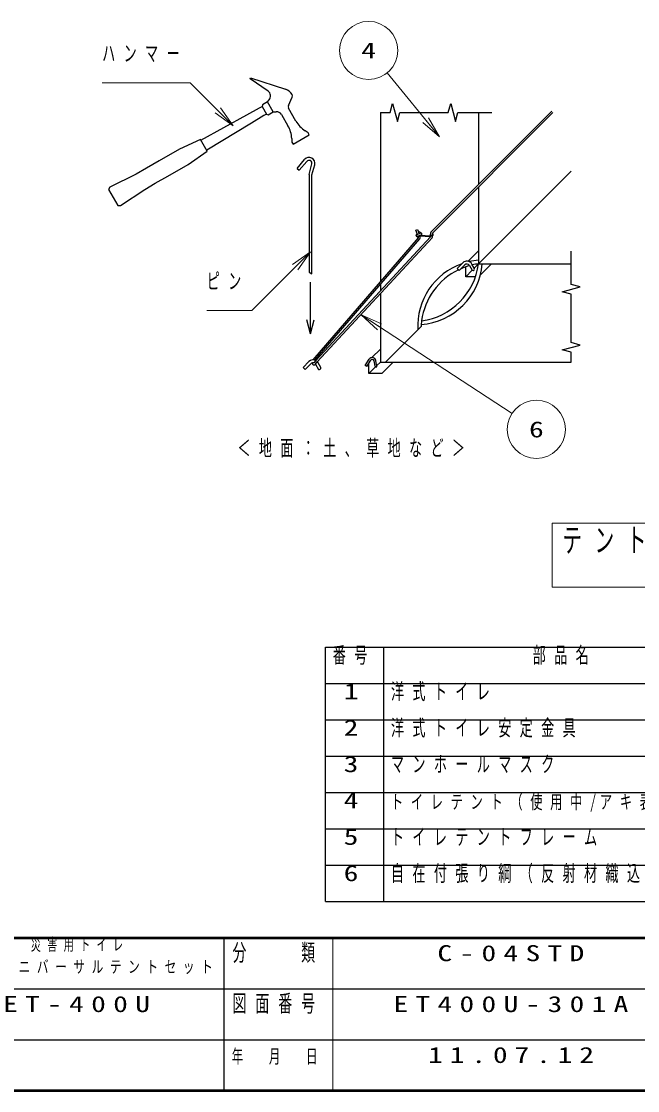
# Model space of a CAD drawing. Units: millimetres on the paper. Extents: x -385 to 0, y -297 to 267.
# Drawn here: x -162.8 to -78.1, y 0 to 147 of the extents above; entities that cross this region are included whole.
import ezdxf
from ezdxf.enums import TextEntityAlignment as Align

# ---------------------------------------------------------------- set-up
doc = ezdxf.new("R2010")
doc.units = ezdxf.units.MM
doc.layers.add('LY_3', color=7, linetype='Continuous', lineweight=25)
doc.layers.add('LY_4', color=7, linetype='Continuous', lineweight=13)
doc.layers.add('LY_5', color=7, linetype='Continuous')
doc.styles.add('ＭＳ ゴシック', font='')
doc.styles.get('ＭＳ ゴシック').set_extended_font_data('MS Gothic')

msp = doc.modelspace()

# ---------------------------------------------------------------- linework, layer by layer
at = {"layer": 'LY_3', "lineweight": 13}
for p, q in [((-105.317, 131.142), (-112.537, 139.946)), ((-133.7, 132.681), (-136.175, 134.448)), ((-133.7, 132.681), (-135.822, 134.802)), ((-135.468, 135.156), (-133.7, 132.681)), ((-105.317, 131.142), (-107.606, 133.145)), ((-105.317, 131.142), (-107.22, 133.462)), ((-106.833, 133.779), (-105.317, 131.142)), ((-125.522, 113.588), (-123.047, 115.356)), ((-123.047, 115.356), (-125.169, 113.235)), ((-123.047, 115.356), (-124.815, 112.881)), ((-116.099, 106.665), (-113.587, 105.025)), ((-116.099, 106.665), (-113.314, 105.444)), ((-113.86, 104.606), (-116.099, 106.665)), ((-116.099, 106.665), (-95.342, 93.116)), ((-60.015, 78.017), (-89.815, 78.017)), ((-89.815, 78.017), (-89.815, 69.217)), ((-89.815, 69.217), (-60.015, 69.217))]:
    msp.add_line(p, q, dxfattribs=at)
at = {"layer": 'LY_3'}
for p, q in [((-131.387, 139.121), (-131.313, 139.262)), ((-128.907, 137.441), (-131.387, 139.121)), ((-131.313, 139.262), (-126.501, 137.719)), ((-125.596, 136.982), (-125.604, 136.995)), ((-130.074, 135.137), (-129.723, 135.33)), ((-129.685, 135.583), (-129.723, 135.33)), ((-129.723, 135.33), (-129.123, 134.291)), ((-128.992, 135.983), (-129.685, 135.583)), ((-128.992, 135.983), (-128.757, 136.248)), ((-128.192, 134.598), (-128.992, 135.983)), ((-126.104, 135.48), (-125.58, 136.615)), ((-112.113, 134.523), (-111.782, 135.76)), ((-111.782, 135.76), (-111.119, 133.287)), ((-104.113, 134.523), (-103.781, 135.76)), ((-103.781, 135.76), (-103.119, 133.287)), ((-138.137, 130.703), (-131.827, 134.174)), ((-131.827, 134.174), (-130.074, 135.137)), ((-129.466, 134.084), (-131.177, 133.048)), ((-129.123, 134.291), (-129.466, 134.084)), ((-129.123, 134.291), (-128.885, 134.198)), ((-128.885, 134.198), (-128.192, 134.598)), ((-128.192, 134.598), (-127.793, 134.622)), ((-127.052, 134.223), (-126.171, 132.698)), ((-125.063, 133.338), (-126.087, 135.112)), ((-113.45, 134.523), (-112.113, 134.523)), ((-113.45, 134.523), (-113.45, 111.247)), ((-111.119, 133.287), (-110.788, 134.523)), ((-110.788, 134.523), (-104.113, 134.523)), ((-89.89, 134.7), (-106.43, 118.159)), ((-106.254, 117.982), (-89.713, 134.523)), ((-103.119, 133.287), (-102.787, 134.523)), ((-102.787, 134.523), (-98.104, 134.523)), ((-99.95, 134.523), (-99.95, 124.639)), ((-131.177, 133.048), (-137.337, 129.318)), ((-125.642, 130.938), (-125.613, 130.452)), ((-125.453, 130.175), (-123.236, 131.455)), ((-123.396, 131.732), (-123.803, 132)), ((-123.236, 131.455), (-123.396, 131.732)), ((-141.108, 129.45), (-143.88, 127.85)), ((-138.197, 130.807), (-141.108, 129.45)), ((-137.277, 129.214), (-138.197, 130.807)), ((-125.613, 130.452), (-125.453, 130.175)), ((-139.908, 127.371), (-137.277, 129.214)), ((-124.909, 126.827), (-123.876, 128.05)), ((-145.612, 126.85), (-147.067, 126.01)), ((-143.88, 127.85), (-145.612, 126.85)), ((-142.68, 125.771), (-139.908, 127.371)), ((-124.909, 126.827), (-124.603, 126.569)), ((-124.603, 126.569), (-123.571, 127.792)), ((-123.265, 125.986), (-122.879, 127.43)), ((-122.865, 125.933), (-122.492, 127.327)), ((-147.067, 126.01), (-150.651, 124.218)), ((-144.412, 124.771), (-142.68, 125.771)), ((-123.265, 125.986), (-123.265, 112.573)), ((-122.865, 112.333), (-122.865, 125.933)), ((-99.95, 113.697), (-87.209, 126.439)), ((-150.651, 124.218), (-150.848, 123.919)), ((-150.848, 123.919), (-149.568, 121.702)), ((-149.211, 121.724), (-145.867, 123.931)), ((-145.867, 123.931), (-144.412, 124.771)), ((-99.95, 124.286), (-99.95, 113.697)), ((-149.568, 121.702), (-149.211, 121.724)), ((-108.572, 118.33), (-108.337, 118.416)), ((-108.361, 117.752), (-108.572, 118.33)), ((-108.404, 117.869), (-108.541, 117.66)), ((-108.479, 117.709), (-108.361, 117.752)), ((-108.393, 117.474), (-107.806, 117.688)), ((-107.882, 117.645), (-108.388, 117.461)), ((-107.891, 117.923), (-108.361, 117.752)), ((-108.337, 118.416), (-108.126, 117.837)), ((-107.882, 117.645), (-106.703, 117.542)), ((-106.703, 117.542), (-106.21, 117.721)), ((-106.184, 117.651), (-106.693, 117.466)), ((-106.21, 117.721), (-106.178, 117.706)), ((-106.169, 117.683), (-106.184, 117.651)), ((-106.178, 117.706), (-106.169, 117.683)), ((-108.251, 117.258), (-122.761, 100.483)), ((-122.464, 100.444), (-108.047, 117.113)), ((-106.547, 117.414), (-122.329, 100.385)), ((-122.131, 100.232), (-106.35, 117.26)), ((-108.388, 117.461), (-108.403, 117.429)), ((-108.403, 117.429), (-108.395, 117.405)), ((-108.395, 117.405), (-108.363, 117.39)), ((-108.363, 117.39), (-107.872, 117.569)), ((-108.276, 117.517), (-108.271, 117.503)), ((-108.245, 117.433), (-108.232, 117.396)), ((-108.041, 117.602), (-108.036, 117.589)), ((-108.01, 117.518), (-107.997, 117.482)), ((-107.872, 117.569), (-106.693, 117.466)), ((-106.532, 117.51), (-106.537, 117.523)), ((-106.297, 117.595), (-106.302, 117.608)), ((-101.366, 114.049), (-99.95, 115.465)), ((-87.209, 110.86), (-87.209, 115.438)), ((-102.118, 113.837), (-102.911, 113.044)), ((-102.628, 112.761), (-101.835, 113.554)), ((-101.718, 111.93), (-101.718, 113.278)), ((-101.206, 113.471), (-100.829, 112.818)), ((-100.536, 113.111), (-100.86, 113.671)), ((-100.537, 113.111), (-99.95, 113.697)), ((-99.95, 113.697), (-87.209, 113.697)), ((-98.182, 113.697), (-99.694, 112.185)), ((-123.265, 112.573), (-122.865, 112.333)), ((-102.911, 113.044), (-102.628, 112.761)), ((-101.718, 111.93), (-100.829, 112.818)), ((-100.369, 111.93), (-101.718, 111.93)), ((-123.065, 104.076), (-123.065, 111.182)), ((-113.45, 110.866), (-113.45, 109.965)), ((-88.445, 109.866), (-85.972, 110.529)), ((-85.972, 110.529), (-87.209, 110.86)), ((-113.45, 109.599), (-113.45, 100.197)), ((-87.209, 109.535), (-88.445, 109.866)), ((-87.209, 102.86), (-87.209, 109.535)), ((-123.065, 104.076), (-123.58, 105.996)), ((-123.065, 104.076), (-122.551, 105.996)), ((-112.743, 100.197), (-107.858, 105.083)), ((-120.378, 103.236), (-120.367, 103.254)), ((-114.606, 100.81), (-113.454, 101.962)), ((-88.445, 101.866), (-85.972, 102.529)), ((-87.209, 101.535), (-88.445, 101.866)), ((-85.972, 102.529), (-87.209, 102.86)), ((-87.209, 100.197), (-87.209, 101.535)), ((-123.281, 100.25), (-124.074, 99.457)), ((-122.329, 100.385), (-122.592, 100.065)), ((-122.39, 99.918), (-122.131, 100.232)), ((-121.652, 99.443), (-122.022, 100.084)), ((-115.524, 99.726), (-114.995, 100.575)), ((-115.312, 99.594), (-114.783, 100.443)), ((-115.041, 98.606), (-115.041, 100.028)), ((-114.188, 99.647), (-114.325, 100.358)), ((-113.979, 99.786), (-114.077, 100.39)), ((-113.936, 99.711), (-113.45, 100.197)), ((-113.45, 100.197), (-87.209, 100.197)), ((-111.682, 100.197), (-113.273, 98.606)), ((-124.074, 99.457), (-123.791, 99.174)), ((-123.791, 99.174), (-122.998, 99.967)), ((-122.368, 99.884), (-121.964, 99.184)), ((-115.312, 99.594), (-115.524, 99.726)), ((-115.041, 98.606), (-114.119, 99.528)), ((-113.273, 98.606), (-115.041, 98.606)), ((-114.188, 99.647), (-114.119, 99.528)), ((-113.936, 99.711), (-113.979, 99.786)), ((-121, 61), (-5, 61)), ((-121, 26), (-121, 61)), ((-113, 26), (-113, 61)), ((-121, 56), (-5, 56)), ((-121, 51), (-5, 51)), ((-121, 46), (-5, 46)), ((-121, 41), (-5, 41)), ((-121, 36), (-5, 36)), ((-121, 31), (-5, 31)), ((-121, 26), (-5, 26))]:
    msp.add_line(p, q, dxfattribs=at)
at = {"layer": 'LY_3', "color": 190, "lineweight": 13}
for p, q in [((-133.7, 132.681), (-136.175, 134.448)), ((-133.7, 132.681), (-135.822, 134.802)), ((-135.468, 135.156), (-133.7, 132.681)), ((-105.317, 131.142), (-107.606, 133.145)), ((-105.317, 131.142), (-107.22, 133.462)), ((-106.833, 133.779), (-105.317, 131.142)), ((-125.522, 113.588), (-123.047, 115.356)), ((-123.047, 115.356), (-125.169, 113.235)), ((-123.047, 115.356), (-124.815, 112.881)), ((-116.099, 106.665), (-113.587, 105.025)), ((-116.099, 106.665), (-113.314, 105.444)), ((-113.86, 104.606), (-116.099, 106.665))]:
    msp.add_line(p, q, dxfattribs=at)
at = {"layer": 'LY_3', "lineweight": 13}
for points in [[(-133.7, 132.681), (-139.618, 138.599), (-151.726, 138.599)], [(-123.047, 115.356), (-131.118, 107.286), (-137.333, 107.286)]]:
    msp.add_lwpolyline(points, dxfattribs=at)
for centre in [(-115.073, 143.039), (-91.993, 90.929)]:
    msp.add_circle(centre, 4, dxfattribs=at)
at = {"layer": 'LY_3'}
for centre, radius, start, end in [((-129.356, 136.779), 0.8, 318.435, 55.8906), ((-126.99, 136.195), 1.6, 30.0001, 72.2171), ((-125.943, 136.782), 0.4, 335.218, 30.0001), ((-125.74, 135.312), 0.4, 155.218, 210), ((-127.745, 133.823), 0.8, 30, 93.4349), ((-129.635, 130.698), 4, 3.43495, 30), ((-121.599, 135.338), 4, 210, 236.565), ((-123.265, 127.533), 0.8, 345.01918, 139.81308), ((-123.265, 127.533), 0.4, 345.01918, 139.81308), ((-108.436, 117.592), 0.125, 110, 290), ((-108.126, 117.837), 0.25, 20, 110), ((-107.849, 117.805), 0.125, 290, 110), ((-106.042, 117.77), 0.55, 135, 198.77535), ((-106.042, 117.77), 0.3, 135, 197.75441), ((-108.373, 117.345), 0.15, 324.55801, 20), ((-108.373, 117.345), 0.4, 324.55801, 20), ((-106.626, 117.475), 0.1, 322.1381, 20), ((-106.626, 117.475), 0.35, 322.1381, 20), ((-99.205, 105.119), 9.118, 109.41773, 182.98258), ((-108.528, 114.443), 9.118, 274.28997, 355.31764), ((-109.008, 114.912), 9.139, 277.6386, 352.3614), ((-98.735, 104.64), 9.139, 105.57786, 113.3654), ((-101.552, 113.271), 0.8, 30, 135), ((-101.552, 113.271), 0.4, 30, 135), ((-99.205, 105.119), 9.118, 94.6896, 102.89166), ((-98.735, 104.64), 9.139, 97.6386, 102.9724), ((-98.735, 104.64), 9.139, 115.90321, 172.24782), ((-100.726, 113.008), 0.216, 241.40851, 28.03424), ((-98.735, 104.64), 9.139, 172.24782, 177.18444), ((-122.715, 99.684), 0.8, 61.1601, 135), ((-122.715, 99.684), 0.4, 72.1733, 135), ((-122.595, 100.062), 0.25, 179.74267, 324.88009), ((-122.715, 99.684), 0.8, 30, 43.17415), ((-114.571, 100.31), 0.5, 9.20321, 148.07238), ((-114.571, 100.31), 0.25, 10.95765, 148.0727), ((-122.715, 99.684), 0.4, 30, 35.68713), ((-121.864, 99.381), 0.221, 243.1364, 16.21299), ((-114.055, 99.647), 0.135, 241.53049, 28.46951)]:
    msp.add_arc(centre, radius, start, end, dxfattribs=at)
at = {"layer": 'LY_4', "lineweight": 50}
for p, q in [((-385, 21), (0, 21)), ((-385, 0), (0, 0))]:
    msp.add_line(p, q, dxfattribs=at)
at = {"layer": 'LY_4', "color": 211, "lineweight": 25}
for p, q in [((-135, 21), (-135, 0)), ((-187.5, 14), (-70, 14)), ((-242.5, 7), (0, 7))]:
    msp.add_line(p, q, dxfattribs=at)
at = {"layer": 'LY_4'}
msp.add_line((-120, 21), (-120, 0), dxfattribs=at)

# ---------------------------------------------------------------- texts
at = {"layer": 'LY_3', "style": 'ＭＳ ゴシック', "width": 1.35}
for s, p in [('4', (-115.073, 143.039)), ('6', (-91.993, 90.929))]:
    msp.add_text(s, height=2.199, dxfattribs=at).set_placement(p, align=Align.MIDDLE_CENTER)
at = {"layer": 'LY_3', "style": 'ＭＳ ゴシック'}
for s, width, p in [('1', 1.4, (-118.5, 56)), ('2', 1.35, (-118.5, 51)), ('3', 1.35, (-118.5, 46)), ('4', 1.35, (-118.5, 41)), ('5', 1.35, (-118.5, 36)), ('6', 1.35, (-118.5, 31))]:
    msp.add_text(s, height=2.199, dxfattribs=dict(at, width=width)).set_placement(p, align=Align.TOP_LEFT)
at = {"layer": 'LY_3', "attachment_point": 1, "style": 'ＭＳ ゴシック'}
for s, insert, char_height in [('\\T1.64;\\W0.6;ハンマー', (-151.726, 143.749), 2.199), ('\\T1.64;\\W0.6;ピン', (-137.333, 112.436), 2.199), ('\\T1.64;\\W0.6;＜地面：土、草地など＞', (-133.121, 89.481), 2.199), ('\\T1.64;\\W0.6;テント設置図', (-88.415, 77.367), 3.299), ('\\T1.64;\\W0.6;番号', (-120, 61), 2.199), ('\\T1.64;\\W0.6;部品名', (-92.5, 61), 2.199), ('\\T1.64;\\W0.6;洋式トイレ', (-112, 56), 2.199), ('\\T1.64;\\W0.6;洋式トイレ安定金具', (-112, 51), 2.199), ('\\T1.64;\\W0.6;マンホールマスク', (-112, 46), 2.199), ('\\T1.62;\\W0.65;トイレテント（使用中/アキ表示板付）', (-112, 40.667), 1.906), ('\\T1.64;\\W0.6;トイレテントフレーム', (-112, 36), 2.199), ('\\T1.64;\\W0.6;自在付張り綱（反射材織込み）', (-112, 31), 2.199)]:
    msp.add_mtext(s, dxfattribs=dict(at, insert=insert, char_height=char_height))
at = {"layer": 'LY_4', "color": 4, "attachment_point": 2, "style": 'ＭＳ ゴシック'}
for s, insert, char_height in [('\\T1.64;\\W0.6;分\u3000\u3000類', (-127.5, 20.167), 2.346), ('\\T1.64;\\W0.6;図面番号', (-127.5, 13.167), 2.346), ('\\T1.64;\\W0.6;年\u3000月\u3000日', (-127.5, 5.667), 1.906)]:
    msp.add_mtext(s, dxfattribs=dict(at, insert=insert, char_height=char_height))
at = {"layer": 'LY_5', "attachment_point": 2, "style": 'ＭＳ ゴシック'}
for s, insert, char_height in [('\\T1.64;\\W0.6;災害用トイレ', (-154.75, 20.95), 1.686), ('\\T1.5;\\W1.35;C-04STD', (-95, 20), 2.199), ('\\T1.56;\\W0.7;φ400用ユニバーサルテントセット', (-154.75, 17.883), 1.686), ('\\T1.5;\\W1.35;ET-400U', (-154.75, 13), 2.199), ('\\T1.5;\\W1.35;ET400U-301A', (-95, 13), 2.199), ('\\T1.47;\\W1.35;11.07.12', (-95, 6), 2.199)]:
    msp.add_mtext(s, dxfattribs=dict(at, insert=insert, char_height=char_height))

doc.saveas('drawing.dxf')
